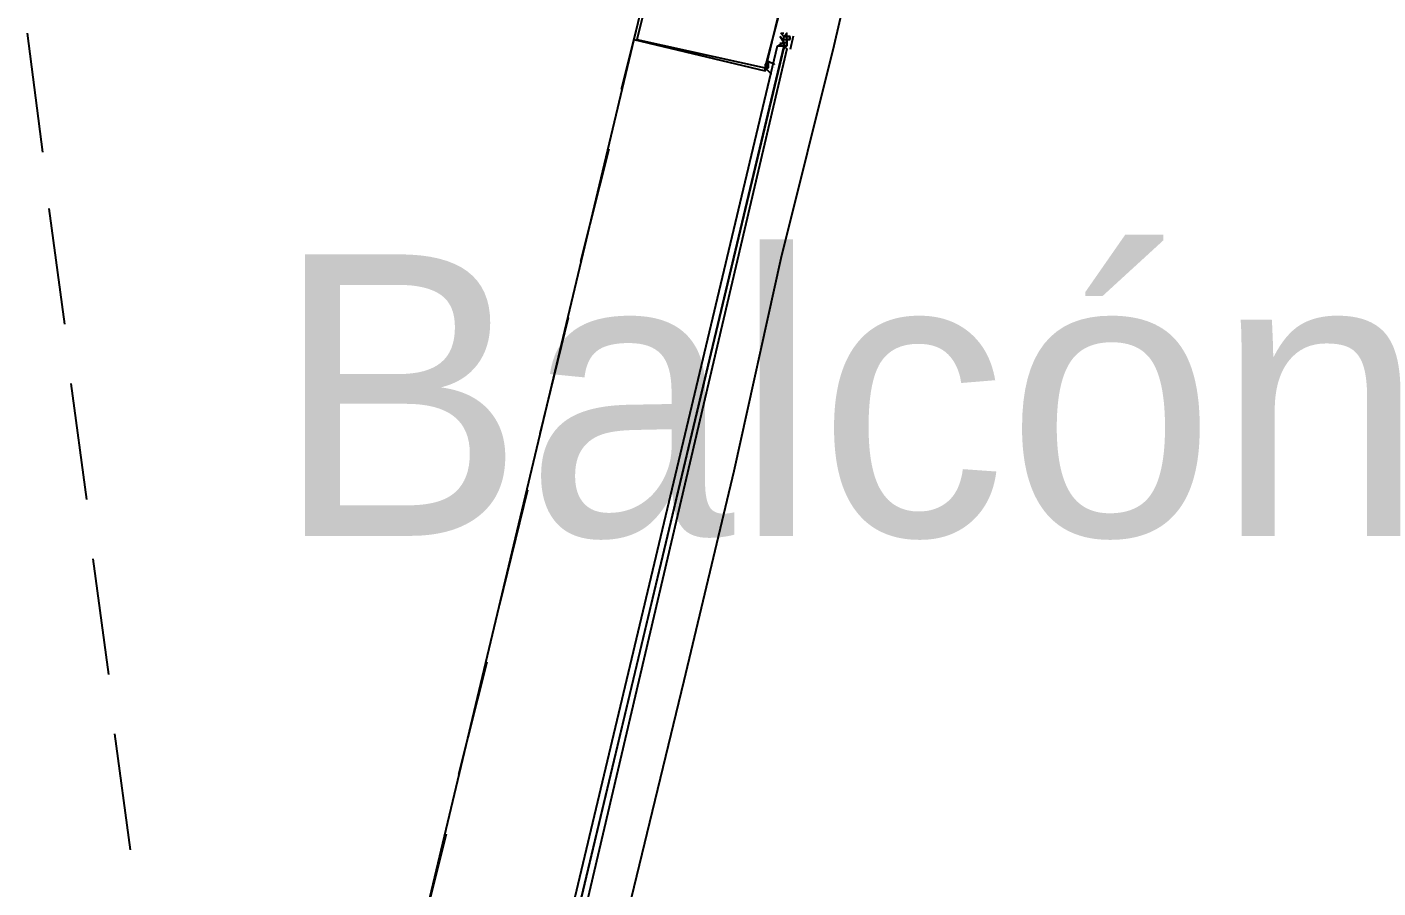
# Model space of a CAD drawing. Header units: feet. Extents: x -84 to 198, y -22 to 181.
# Drawn here: x 129.69 to 135.45, y 136.67 to 140.34 of the extents above; entities that cross this region are included whole.
import ezdxf
from ezdxf.enums import TextEntityAlignment as Align

# ---------------------------------------------------------------- set-up
doc = ezdxf.new("R2010")
doc.units = ezdxf.units.FT
doc.layers.add('A-LINEA', color=7, linetype='CONTINUOUS')
doc.layers.add('A-NOMBRE-ESPACIO', color=2, linetype='CONTINUOUS')

msp = doc.modelspace()

# ---------------------------------------------------------------- linework, layer by layer
at = {"layer": 'A-LINEA'}
for p, q in [((132.3467, 140.5511), (132.2267, 140.0711)), ((129.6933, 140.3111), (129.76, 139.8044)), ((132.28, 140.2844), (131.36, 136.4178)), ((132.9067, 140.3111), (132.92, 140.3111)), ((132.9067, 140.3111), (132.9067, 140.3111)), ((132.9067, 140.3111), (132.9067, 140.3111)), ((132.9067, 140.3111), (132.9067, 140.3111)), ((132.9067, 140.3111), (132.9067, 140.3111)), ((132.9067, 140.3111), (132.9067, 140.3111)), ((132.9067, 140.2711), (132.9067, 140.2711)), ((132.9067, 140.2578), (132.9067, 140.2711)), ((132.9067, 140.2578), (132.9067, 140.2578)), ((132.9067, 140.2578), (132.9067, 140.2578)), ((132.9067, 140.2578), (132.9067, 140.2578)), ((132.9067, 140.2578), (132.92, 140.2578)), ((132.9067, 140.2578), (132.9067, 140.2578)), ((132.9067, 140.2578), (132.9067, 140.2578)), ((132.9067, 140.2578), (132.9067, 140.2578)), ((132.9067, 140.2578), (132.9067, 140.2578)), ((132.9067, 140.2578), (132.9067, 140.2578)), ((132.9067, 140.2578), (132.9067, 140.2578)), ((132.9067, 140.2578), (132.9067, 140.2578)), ((132.9067, 140.2578), (132.9067, 140.2578)), ((132.9067, 140.2578), (132.9067, 140.2578)), ((132.9067, 140.2578), (132.9067, 140.2578)), ((132.9067, 140.2578), (132.9067, 140.2578)), ((132.9067, 140.2578), (132.9067, 140.2578)), ((132.9067, 140.2578), (132.9067, 140.2578)), ((132.9067, 140.2578), (132.9067, 140.2578)), ((132.92, 140.3111), (132.92, 140.3111)), ((132.92, 140.3111), (132.92, 140.3111)), ((132.92, 140.2978), (132.92, 140.2978)), ((132.92, 140.2978), (132.92, 140.2978)), ((132.92, 140.2978), (132.92, 140.2978)), ((132.92, 140.2844), (132.92, 140.2978)), ((132.92, 140.2978), (132.92, 140.2978)), ((132.92, 140.2978), (132.9333, 140.2978)), ((132.92, 140.2978), (132.92, 140.2978)), ((132.92, 140.2978), (132.92, 140.2978)), ((132.92, 140.2978), (132.92, 140.2978)), ((132.9333, 140.2978), (132.92, 140.2978)), ((132.92, 140.2978), (132.92, 140.2978)), ((132.92, 140.2978), (132.92, 140.2978)), ((132.92, 140.2978), (132.92, 140.2978)), ((132.92, 140.2978), (132.92, 140.2978)), ((132.92, 140.2978), (132.92, 140.2978)), ((132.92, 140.2978), (132.92, 140.2978)), ((132.92, 140.2978), (132.92, 140.2978)), ((132.92, 140.2978), (132.92, 140.2978)), ((132.92, 140.2978), (132.92, 140.2978)), ((132.92, 140.2978), (132.92, 140.2978)), ((132.92, 140.2978), (132.92, 140.2978)), ((132.92, 140.2978), (132.92, 140.2978)), ((132.92, 140.2844), (132.92, 140.2844)), ((132.92, 140.2844), (132.92, 140.2844)), ((132.92, 140.2844), (132.92, 140.2844)), ((132.92, 140.2844), (132.92, 140.2844)), ((132.92, 140.2844), (132.92, 140.2844)), ((132.92, 140.2844), (132.92, 140.2844)), ((132.92, 140.2844), (132.92, 140.2844)), ((132.92, 140.2844), (132.92, 140.2844)), ((132.92, 140.2844), (132.92, 140.2844)), ((132.92, 140.2844), (132.92, 140.2844)), ((132.92, 140.2844), (132.92, 140.2844)), ((132.92, 140.2844), (132.92, 140.2844)), ((132.92, 140.2844), (132.9333, 140.2844)), ((132.92, 140.2844), (132.92, 140.2844)), ((132.92, 140.2844), (132.92, 140.2844)), ((132.92, 140.2844), (132.92, 140.2844)), ((132.92, 140.2844), (132.92, 140.2844)), ((132.92, 140.2844), (132.92, 140.2844)), ((132.92, 140.2711), (132.92, 140.2711)), ((132.92, 140.2711), (132.92, 140.2711)), ((132.92, 140.2711), (132.92, 140.2711)), ((132.92, 140.2711), (132.92, 140.2711)), ((132.92, 140.2711), (132.92, 140.2711)), ((132.92, 140.2711), (132.92, 140.2711)), ((132.92, 140.2711), (132.92, 140.2711)), ((132.92, 140.2711), (132.92, 140.2711)), ((132.92, 140.2711), (132.92, 140.2711)), ((132.92, 140.2711), (132.92, 140.2711)), ((132.92, 140.2711), (132.92, 140.2711)), ((132.92, 140.2711), (132.92, 140.2711)), ((132.92, 140.2711), (132.92, 140.2711)), ((132.92, 140.2711), (132.92, 140.2711)), ((132.92, 140.2711), (132.92, 140.2711)), ((132.92, 140.2711), (132.92, 140.2711)), ((132.92, 140.2578), (132.92, 140.2711)), ((132.92, 140.2578), (132.92, 140.2711)), ((132.92, 140.2711), (132.92, 140.2711)), ((132.92, 140.2711), (132.92, 140.2711)), ((132.92, 140.2578), (132.92, 140.2711)), ((132.92, 140.2711), (132.92, 140.2711)), ((132.92, 140.2711), (132.92, 140.2711)), ((132.92, 140.2578), (132.92, 140.2711)), ((132.92, 140.2711), (132.92, 140.2711)), ((132.92, 140.2711), (132.92, 140.2711)), ((132.92, 140.2711), (132.92, 140.2711)), ((132.92, 140.2711), (132.92, 140.2578)), ((132.92, 140.2711), (132.92, 140.2711)), ((132.92, 140.2711), (132.92, 140.2711)), ((132.92, 140.2711), (132.92, 140.2711)), ((132.92, 140.2711), (132.92, 140.2711)), ((132.92, 140.2711), (132.92, 140.2711)), ((132.92, 140.2711), (132.9333, 140.2711)), ((132.92, 140.2711), (132.92, 140.2711)), ((132.92, 140.2711), (132.92, 140.2711)), ((132.92, 140.2578), (132.92, 140.2578)), ((132.92, 140.2578), (132.9333, 140.2578)), ((132.92, 140.2578), (132.92, 140.2578)), ((132.92, 140.2578), (132.92, 140.2578)), ((132.92, 140.2578), (132.92, 140.2578)), ((132.92, 140.2578), (132.92, 140.2578)), ((132.92, 140.2578), (132.92, 140.2578)), ((132.92, 140.2578), (132.92, 140.2578)), ((132.92, 140.2578), (132.92, 140.2578)), ((132.92, 140.2578), (132.92, 140.2578)), ((132.92, 140.2578), (132.9333, 140.2578)), ((132.92, 140.2578), (132.9333, 140.2578)), ((132.92, 140.2578), (132.92, 140.2578)), ((132.92, 140.2578), (132.92, 140.2578)), ((132.92, 140.2578), (132.9333, 140.2578)), ((132.92, 140.2578), (132.92, 140.2578)), ((132.92, 140.2578), (132.92, 140.2578)), ((132.92, 140.2578), (132.92, 140.2578)), ((132.92, 140.2578), (132.92, 140.2578)), ((132.9333, 140.3111), (132.9333, 140.3111)), ((132.9333, 140.3111), (132.9333, 140.3111)), ((132.9333, 140.3111), (132.9333, 140.3111)), ((132.9333, 140.3111), (132.9333, 140.3111)), ((132.9333, 140.3111), (132.9333, 140.3111)), ((132.9333, 140.2978), (132.9333, 140.2978)), ((132.9333, 140.2978), (132.9333, 140.2978)), ((132.9333, 140.2978), (132.9333, 140.2978)), ((132.9333, 140.2978), (132.9467, 140.2978)), ((132.9333, 140.2978), (132.9333, 140.2978)), ((132.9333, 140.2978), (132.9467, 140.2978)), ((132.9333, 140.2978), (132.9333, 140.2978)), ((132.9333, 140.2844), (132.9333, 140.2978)), ((132.9333, 140.2978), (132.9333, 140.2978)), ((132.9333, 140.2978), (132.9333, 140.2978)), ((132.9333, 140.2978), (132.9333, 140.2978)), ((132.9333, 140.2978), (132.9333, 140.2978)), ((132.9333, 140.2978), (132.9333, 140.2978)), ((132.9333, 140.2978), (132.9333, 140.2978)), ((132.9333, 140.2978), (132.9333, 140.2978)), ((132.9333, 140.2978), (132.9333, 140.2978)), ((132.9333, 140.2978), (132.9333, 140.2978)), ((132.9333, 140.2978), (132.9333, 140.2978)), ((132.9333, 140.2978), (132.9333, 140.2978)), ((132.9333, 140.2978), (132.9333, 140.2978)), ((132.9333, 140.2978), (132.9333, 140.2978)), ((132.9333, 140.2978), (132.9333, 140.2978)), ((132.9333, 140.2978), (132.9333, 140.2978)), ((132.9333, 140.2978), (132.9333, 140.2978)), ((132.9333, 140.2978), (132.9333, 140.2978)), ((132.9467, 140.2978), (132.9333, 140.2978)), ((132.9333, 140.2978), (132.9333, 140.2978)), ((132.9333, 140.2978), (132.9333, 140.2978)), ((132.9333, 140.2844), (132.9333, 140.2844)), ((132.9333, 140.2844), (132.9333, 140.2844)), ((132.9333, 140.2844), (132.9333, 140.2844)), ((132.9333, 140.2844), (132.9333, 140.2844)), ((132.9333, 140.2844), (132.9333, 140.2844)), ((132.9333, 140.2844), (132.9467, 140.2844)), ((132.9333, 140.2844), (132.9333, 140.2844)), ((132.9333, 140.2844), (132.9333, 140.2844)), ((132.9333, 140.2844), (132.9333, 140.2844)), ((132.9333, 140.2844), (132.9333, 140.2844)), ((132.9333, 140.2844), (132.9333, 140.2844)), ((132.9333, 140.2711), (132.9333, 140.2844)), ((132.9333, 140.2844), (132.9333, 140.2844)), ((132.9333, 140.2844), (132.9333, 140.2844)), ((132.9333, 140.2844), (132.9333, 140.2844)), ((132.9333, 140.2844), (132.9333, 140.2844)), ((132.9333, 140.2844), (132.9333, 140.2844)), ((132.9333, 140.2844), (132.9333, 140.2844)), ((132.9333, 140.2844), (132.9333, 140.2844)), ((132.9333, 140.2844), (132.9333, 140.2844)), ((132.9333, 140.2711), (132.9333, 140.2844)), ((132.9333, 140.2844), (132.9333, 140.2844)), ((132.9467, 140.2844), (132.9333, 140.2844)), ((132.9333, 140.2844), (132.9333, 140.2844)), ((132.9333, 140.2844), (132.9333, 140.2844)), ((132.9467, 140.2844), (132.9333, 140.2844)), ((132.9333, 140.2844), (132.9333, 140.2844)), ((132.9333, 140.2844), (132.9333, 140.2844)), ((132.9467, 140.2844), (132.9333, 140.2844)), ((132.9467, 140.2844), (132.9333, 140.2844)), ((132.9333, 140.2844), (132.9333, 140.2844)), ((132.9333, 140.2844), (132.9333, 140.2844)), ((132.9333, 140.2844), (132.9467, 140.2844)), ((132.9333, 140.2844), (132.9333, 140.2711)), ((132.9333, 140.2844), (132.9333, 140.2711)), ((132.9333, 140.2844), (132.9333, 140.2711)), ((132.9333, 140.2844), (132.9333, 140.2711)), ((132.9333, 140.2711), (132.9333, 140.2711)), ((132.9333, 140.2711), (132.9333, 140.2711)), ((132.9333, 140.2711), (132.9333, 140.2711)), ((132.9333, 140.2578), (132.9333, 140.2711)), ((132.9333, 140.2711), (132.9333, 140.2711)), ((132.9333, 140.2711), (132.9333, 140.2711)), ((132.9333, 140.2711), (132.9333, 140.2711)), ((132.9333, 140.2711), (132.9333, 140.2711)), ((132.9333, 140.2711), (132.9333, 140.2711)), ((132.9333, 140.2578), (132.9333, 140.2711)), ((132.9333, 140.2711), (132.9333, 140.2711)), ((132.9333, 140.2711), (132.9333, 140.2711)), ((132.9333, 140.2711), (132.9333, 140.2711)), ((132.9333, 140.2711), (132.9333, 140.2711)), ((132.9333, 140.2711), (132.9333, 140.2711)), ((132.9333, 140.2711), (132.9333, 140.2711)), ((132.9333, 140.2711), (132.9333, 140.2711)), ((132.9333, 140.2711), (132.9333, 140.2711)), ((132.9333, 140.2711), (132.9333, 140.2711)), ((132.9333, 140.2711), (132.9333, 140.2711)), ((132.9333, 140.2578), (132.9333, 140.2578)), ((132.9333, 140.2578), (132.9333, 140.2578)), ((132.9333, 140.2578), (132.9333, 140.2578)), ((132.9333, 140.2578), (132.9333, 140.2578)), ((132.9333, 140.2578), (132.9333, 140.2578)), ((132.9333, 140.2578), (132.9333, 140.2578)), ((132.9333, 140.2578), (132.9333, 140.2578)), ((132.9333, 140.2578), (132.9333, 140.2578)), ((132.9333, 140.2578), (132.9333, 140.2578)), ((132.9333, 140.2578), (132.9333, 140.2578)), ((132.9333, 140.2578), (132.9333, 140.2578)), ((132.9333, 140.2578), (132.9333, 140.2578)), ((132.9333, 140.2578), (132.9333, 140.2578)), ((132.9333, 140.2578), (132.9333, 140.2578)), ((132.9333, 140.2578), (132.9333, 140.2578)), ((132.9333, 140.2578), (132.9333, 140.2578)), ((132.9333, 140.2578), (132.9333, 140.2578)), ((132.9333, 140.2578), (132.9333, 140.2578)), ((132.9333, 140.2578), (132.9333, 140.2578)), ((132.9333, 140.2578), (132.9333, 140.2578)), ((132.9333, 140.2578), (132.9333, 140.2578)), ((132.9333, 140.2578), (132.9333, 140.2578)), ((132.9467, 140.2978), (132.9467, 140.2978)), ((132.9467, 140.2978), (132.9467, 140.2978)), ((132.9467, 140.2978), (132.9467, 140.2978)), ((132.9467, 140.2978), (132.9467, 140.2978)), ((132.9467, 140.2978), (132.9467, 140.2978)), ((132.9467, 140.2978), (132.9467, 140.2978)), ((132.9467, 140.2978), (132.9467, 140.2978)), ((132.9467, 140.2978), (132.9467, 140.2978)), ((132.9467, 140.2978), (132.9467, 140.2978)), ((132.9467, 140.2978), (132.9467, 140.2978)), ((132.9467, 140.2978), (132.9467, 140.2978)), ((132.9467, 140.2844), (132.9467, 140.2978)), ((132.9467, 140.2978), (132.9467, 140.2978)), ((132.9467, 140.2978), (132.9467, 140.2978)), ((132.9467, 140.2978), (132.9467, 140.2978)), ((132.9467, 140.2978), (132.9467, 140.2978)), ((132.9467, 140.2978), (132.9467, 140.2978)), ((132.9467, 140.2978), (132.9467, 140.2978)), ((132.9467, 140.2978), (132.9467, 140.2978)), ((132.9467, 140.2978), (132.9467, 140.2978)), ((132.9467, 140.2844), (132.9467, 140.2844)), ((132.9467, 140.2844), (132.9467, 140.2844)), ((132.9467, 140.2844), (132.9467, 140.2844)), ((132.9467, 140.2844), (132.9467, 140.2844)), ((132.9605, 140.2981), (132.9472, 140.2417)), ((132.9333, 140.2444), (132.9333, 140.2444)), ((132.9333, 140.2444), (132.9333, 140.2444)), ((132.8667, 140.1644), (132.8667, 140.1644)), ((132.8667, 140.1511), (132.8667, 140.1511)), ((132.88, 140.1644), (132.88, 140.1644)), ((132.88, 140.1511), (132.88, 140.1511)), ((132.1733, 139.8178), (132.0533, 139.3378)), ((129.7867, 139.5644), (129.8533, 139.0711)), ((132, 139.0978), (131.88, 138.6044)), ((129.88, 138.8178), (129.9467, 138.3244)), ((131.8267, 138.3644), (131.7067, 137.8711)), ((129.9733, 138.0711), (130.04, 137.5778)), ((131.6533, 137.6311), (131.5333, 137.1511)), ((130.0667, 137.3244), (130.1333, 136.8311)), ((131.48, 136.8978), (131.36, 136.4178))]:
    msp.add_line(p, q, dxfattribs=at)
for points in [[(133.3467, 141.1778), (133.1333, 140.2578), (132.9067, 139.3511), (132.7067, 138.4444), (132.4933, 137.5511), (132.28, 136.6711), (132.0667, 135.7911), (131.8667, 134.9244), (131.6667, 134.0711), (131.4667, 133.2178), (131.2667, 132.3644), (131.0667, 131.5244), (130.8667, 130.6978), (130.6667, 129.8844), (130.48, 129.0711), (130.2933, 128.2578), (130.1067, 127.4711)], [(132.3467, 140.5644), (132.28, 140.2844), (132.84, 140.1511), (132.9067, 140.4311), (132.3467, 140.5644)], [(132.36, 140.5511), (132.2933, 140.2844), (132.84, 140.1644), (132.9067, 140.4178), (132.36, 140.5511)], [(132.9067, 140.2578), (132.92, 140.2578), (131.9467, 136.1644), (131.9333, 136.1644), (131.92, 136.1644), (132.8933, 140.2578), (132.9067, 140.2578)], [(132.9333, 140.2444), (131.9733, 136.1511), (131.96, 136.1511), (131.9467, 136.1644), (132.92, 140.2444), (132.92, 140.2578), (132.9333, 140.2444)], [(132.8933, 140.2578), (132.9067, 140.2578), (132.92, 140.2578), (132.92, 140.2444), (132.92, 140.2578), (132.9333, 140.2444)], [(132.8966, 140.2581), (132.9196, 140.2737), (132.9047, 140.2972)], [(132.9467, 140.2978), (132.9333, 140.2978), (132.9333, 140.3111), (132.92, 140.2978), (132.9067, 140.3111)], [(132.9333, 140.2711), (132.9333, 140.2711), (132.9333, 140.2578), (132.92, 140.2578)], [(132.9333, 140.2578), (132.92, 140.2578), (132.9333, 140.2578)], [(132.88, 140.1778), (132.88, 140.1778), (132.88, 140.1778), (132.8533, 140.1911), (132.8533, 140.1911), (132.8533, 140.1644), (132.8533, 140.1644), (132.8533, 140.1644), (132.8533, 140.1644), (132.84, 140.1778), (132.84, 140.1644), (132.84, 140.1644), (132.84, 140.1511), (132.84, 140.1511), (132.84, 140.1644), (132.8533, 140.1511), (132.8533, 140.1511), (132.8533, 140.1511), (132.8533, 140.1511), (132.8667, 140.1378), (132.8667, 140.1378), (132.8667, 140.1378)]]:
    msp.add_lwpolyline(points, dxfattribs=at)
msp.add_lwpolyline([(132.8533, 140.1644), (132.84, 140.1644), (132.84, 140.1644), (132.8533, 140.1644)], close=True, dxfattribs=at)

# ---------------------------------------------------------------- texts
at = {"layer": 'A-NOMBRE-ESPACIO'}
msp.add_text('Balcón', height=1.2, dxfattribs=at).set_placement((133.2, 138.1689), align=Align.CENTER)

doc.saveas('drawing.dxf')
